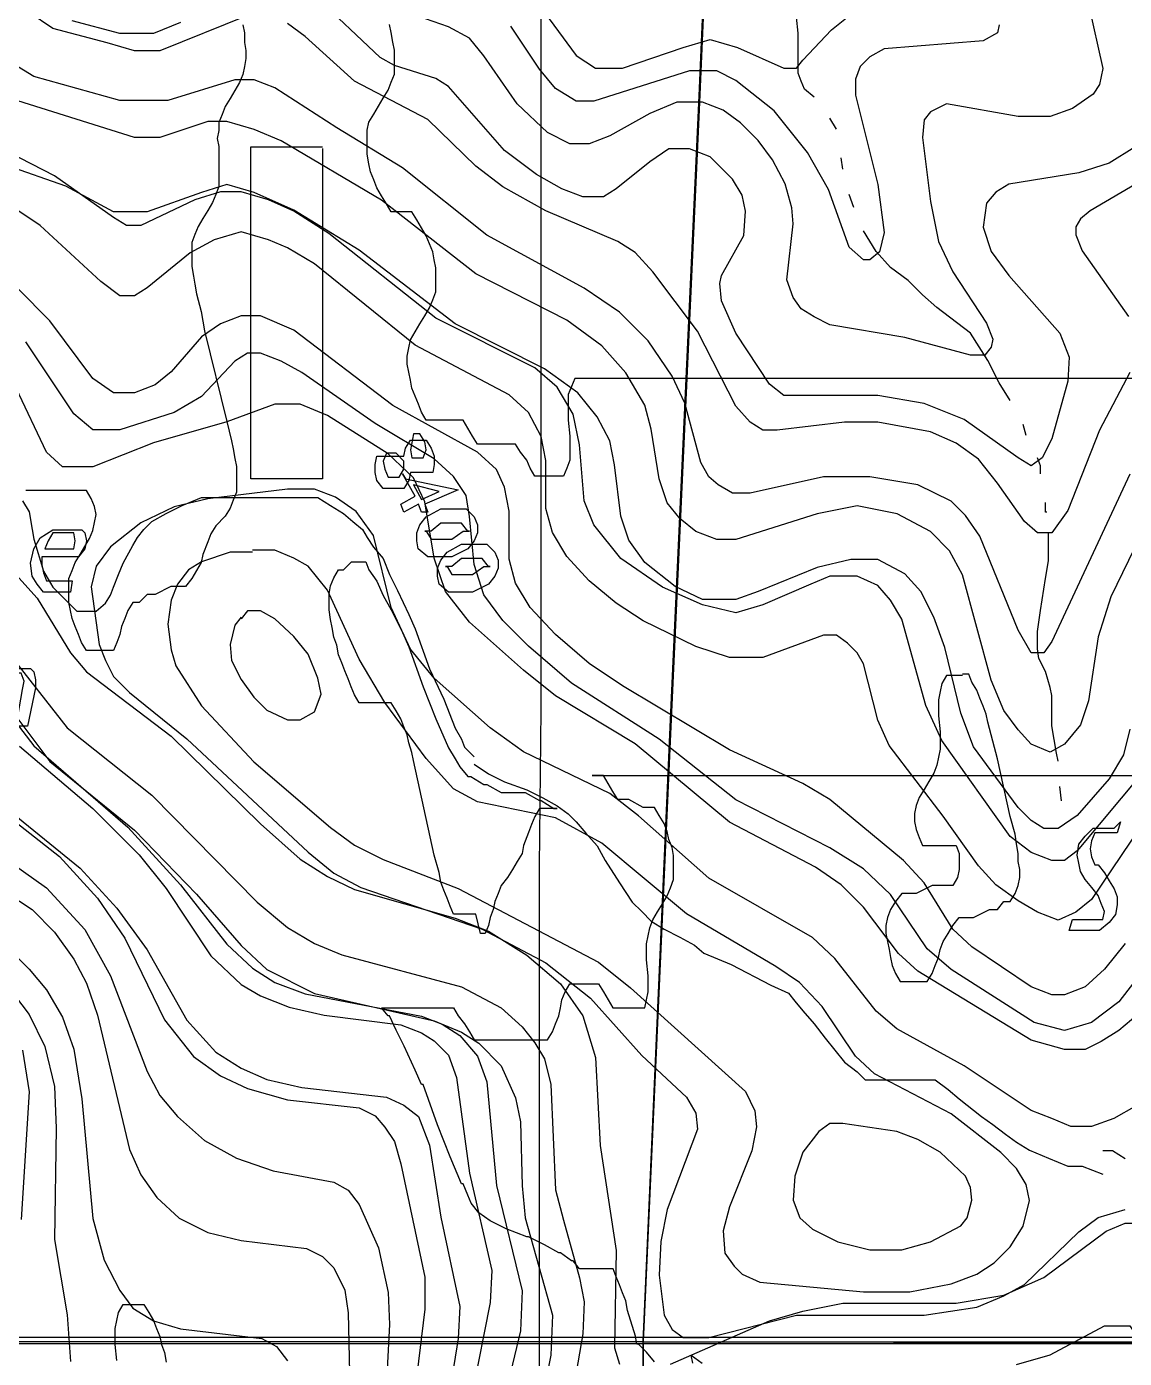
# Model space of a CAD drawing. Extents: x -0.82 to 6.83, y -0.63 to 7.9.
# Drawn here: x 0.6381 to 1.0008, y 4.7569 to 5.1969 of the extents above; entities that cross this region are included whole.
import ezdxf

# ---------------------------------------------------------------- set-up
doc = ezdxf.new("R2010")
doc.units = 0
for name, color, linetype in [('Elevations', 7, 'CONTINUOUS'), ('Grid', 7, 'CONTINUOUS'), ('Labels', 7, 'CONTINUOUS'), ('roads', 7, 'CONTINUOUS'), ('topo', 7, 'CONTINUOUS'), ('topo_grid', 7, 'CONTINUOUS'), ('water', 7, 'CONTINUOUS'), ('white', 7, 'CONTINUOUS')]:
    doc.layers.add(name, color=color, linetype=linetype)

msp = doc.modelspace()

# ---------------------------------------------------------------- linework, layer by layer
at = {"layer": 'Elevations', "color": 1}
for points in [[(0.764883, 5.057057), (0.765409, 5.054411), (0.766992, 5.054411), (0.7691, 5.054411), (0.770156, 5.057057), (0.76963, 5.059703), (0.768047, 5.062348), (0.765937, 5.062348)], [(0.770155, 5.060232), (0.771737, 5.057586), (0.77279, 5.05494), (0.77279, 5.052294), (0.772264, 5.049648), (0.771211, 5.049648), (0.769628, 5.049648), (0.768046, 5.049648), (0.764883, 5.049648), (0.764357, 5.047003), (0.762774, 5.044357), (0.760139, 5.044357), (0.75803, 5.044357), (0.755922, 5.044357), (0.753813, 5.047003), (0.753286, 5.049648), (0.753286, 5.052294), (0.753813, 5.05494), (0.754866, 5.05494), (0.756975, 5.05494), (0.758557, 5.05494), (0.760666, 5.05494), (0.762774, 5.05494), (0.763301, 5.057586), (0.764883, 5.060232), (0.766465, 5.060232), (0.768574, 5.060232)], [(0.760138, 5.055998), (0.758029, 5.055998), (0.756974, 5.055998), (0.755918, 5.053353), (0.756445, 5.050707), (0.757498, 5.048061), (0.758551, 5.048061), (0.760133, 5.048061), (0.761189, 5.048061), (0.762771, 5.050707), (0.762771, 5.053353)], [(0.763301, 5.047558), (0.7807, 5.043854), (0.7807, 5.043854), (0.769628, 5.039091), (0.770681, 5.036446), (0.768572, 5.036446), (0.767519, 5.039091), (0.762774, 5.036446), (0.761718, 5.039091), (0.766464, 5.041737), (0.762246, 5.049146)], [(0.765937, 5.045468), (0.768572, 5.040705), (0.774372, 5.043351)], [(0.783336, 5.037557), (0.785971, 5.034911), (0.787027, 5.032265), (0.787027, 5.029619), (0.785971, 5.026974), (0.783863, 5.024328), (0.778589, 5.021682), (0.774371, 5.021682), (0.77068, 5.021682), (0.767517, 5.024328), (0.766991, 5.026974), (0.766991, 5.029619), (0.768044, 5.032265), (0.770153, 5.034911), (0.774899, 5.037557), (0.779644, 5.037557)], [(0.771737, 5.027529), (0.7749, 5.027529), (0.778591, 5.027529), (0.782282, 5.030175), (0.783335, 5.030175), (0.783861, 5.030175), (0.784388, 5.030175), (0.783861, 5.030175), (0.781753, 5.032821), (0.778591, 5.032821), (0.7749, 5.032821), (0.771737, 5.030175), (0.770681, 5.030175), (0.769628, 5.030175), (0.769628, 5.030175), (0.770155, 5.030175)], [(0.79019, 5.025942), (0.792828, 5.023296), (0.793881, 5.02065), (0.793881, 5.018004), (0.792828, 5.015358), (0.790719, 5.012713), (0.785446, 5.010067), (0.781228, 5.010067), (0.777538, 5.010067), (0.774374, 5.012713), (0.773848, 5.015358), (0.773848, 5.018004), (0.774901, 5.02065), (0.77701, 5.023296), (0.781756, 5.025942), (0.7865, 5.025942)], [(0.778591, 5.01594), (0.781754, 5.01594), (0.785445, 5.01594), (0.789136, 5.018586), (0.790189, 5.018586), (0.790715, 5.018586), (0.791242, 5.018586), (0.790715, 5.018586), (0.788607, 5.021232), (0.785445, 5.021232), (0.781754, 5.021232), (0.778591, 5.018586), (0.777535, 5.018586), (0.776482, 5.018586), (0.776482, 5.018586), (0.777009, 5.018586)]]:
    msp.add_lwpolyline(points, close=True, dxfattribs=at)
at = {"layer": 'Grid', "color": 1}
for points in [[(0.841862, 4.762337), (0.850825, 4.967945), (0.860316, 5.174108), (0.869279, 5.379743), (0.878242, 5.585879), (1.086508, 5.582175), (1.295302, 5.578471), (1.503572, 5.575296), (1.712366, 5.571592), (1.700767, 5.369133), (1.68969, 5.166674), (1.678618, 4.964214), (1.667546, 4.761755), (1.460861, 4.761755), (1.254704, 4.761755), (1.048547, 4.761755)], [(0.841862, 4.762337), (0.635705, 4.762337), (0.429021, 4.762337), (0.222336, 4.762337), (0.015652, 4.762337), (0.024087, 4.966913), (0.031996, 5.172018), (0.039905, 5.376594), (0.048341, 5.58117), (0.255552, 5.58117), (0.463291, 5.58117), (0.670503, 5.58117), (0.878242, 5.58117), (0.869279, 5.375033), (0.860316, 5.169399), (0.850825, 4.963235)], [(0.839226, 3.927683), (0.632542, 3.927683), (0.426384, 3.927683), (0.2197, 3.927683), (0.013015, 3.927683), (0.01407, 4.134375), (0.015652, 4.341041), (0.015652, 4.548792), (0.015652, 4.761808), (0.222336, 4.761808), (0.429021, 4.761808), (0.635705, 4.761808), (0.841862, 4.761808), (0.841862, 4.548263), (0.841336, 4.340539), (0.840283, 4.133846)], [(0.839226, 3.927683), (0.840279, 4.134375), (0.841335, 4.341068), (0.841861, 4.548792), (0.841861, 4.762337), (1.048545, 4.762337), (1.254703, 4.762337), (1.46086, 4.762337), (1.667545, 4.762337), (1.667016, 4.550909), (1.66649, 4.343158), (1.665436, 4.137021), (1.664381, 3.930858), (1.457697, 3.930858), (1.25154, 3.930858), (1.045382, 3.930858)]]:
    msp.add_lwpolyline(points, close=True, dxfattribs=at)
for points in [[(2.529613, 5.383394), (2.516432, 5.180405), (2.503779, 4.976888), (2.490597, 4.77337), (2.284967, 4.770725), (2.07881, 4.76755), (1.873176, 4.764375), (1.667546, 4.761729), (1.460861, 4.761729), (1.254704, 4.761729), (1.048547, 4.761729), (0.841862, 4.761729), (0.635705, 4.761729), (0.429021, 4.761729), (0.222336, 4.761729), (0.015652, 4.761729), (0.006688, 4.761729)], [(0.006687, 4.763898), (0.01565, 4.763898), (0.222334, 4.763898), (0.429019, 4.763898), (0.635703, 4.763898), (0.84186, 4.763898), (1.048549, 4.763898), (1.254707, 4.763898), (1.460864, 4.763898), (1.667548, 4.763898), (1.873178, 4.766544)]]:
    msp.add_lwpolyline(points, dxfattribs=at)
at = {"layer": 'Labels', "color": 6}
for points in [[(0.65732, 5.029646), (0.657852, 5.027), (0.65732, 5.024354), (0.655211, 5.021708), (0.652048, 5.021708), (0.64783, 5.021708), (0.645195, 5.021708), (0.643086, 5.021708), (0.643086, 5.019063), (0.643613, 5.016417), (0.644666, 5.013771), (0.646248, 5.013771), (0.648357, 5.013771), (0.650992, 5.013771), (0.653101, 5.013771), (0.652574, 5.010067), (0.649939, 5.010067), (0.647303, 5.010067), (0.643612, 5.010067), (0.641503, 5.012713), (0.639921, 5.015358), (0.639394, 5.019592), (0.64045, 5.024354), (0.642559, 5.028058), (0.646777, 5.030704), (0.650995, 5.030704), (0.654158, 5.030704), (0.656266, 5.030704)], [(0.644139, 5.024381), (0.647303, 5.024381), (0.649938, 5.024381), (0.652047, 5.024381), (0.653629, 5.024381), (0.654156, 5.027026), (0.653629, 5.029672), (0.650991, 5.029672), (0.648356, 5.029672), (0.646774, 5.029672), (0.645194, 5.027026)], [(0.640448, 4.983767), (0.640975, 4.981121), (0.640975, 4.978475), (0.638339, 4.965775), (0.634649, 4.965775), (0.636758, 4.977946), (0.637284, 4.980592), (0.636228, 4.983238), (0.633593, 4.983238), (0.630958, 4.983238), (0.628849, 4.980592), (0.626211, 4.965246), (0.622522, 4.965246), (0.625157, 4.981121), (0.625157, 4.981121), (0.624631, 4.984825), (0.628322, 4.984825), (0.628848, 4.98218), (0.628848, 4.98218), (0.631483, 4.984825), (0.635701, 4.984825), (0.63781, 4.984825), (0.639392, 4.984825)], [(0.999514, 4.934211), (0.998461, 4.930506), (0.996879, 4.930506), (0.99477, 4.930506), (0.992661, 4.930506), (0.991077, 4.930506), (0.990021, 4.927861), (0.989494, 4.925215), (0.990021, 4.922569), (0.991077, 4.919923), (0.992132, 4.919923), (0.994241, 4.917277), (0.995828, 4.914631), (0.997411, 4.911986), (0.998466, 4.90934), (0.998466, 4.906694), (0.99794, 4.903519), (0.995831, 4.900873), (0.992667, 4.898227), (0.988972, 4.898227), (0.985809, 4.898227), (0.982645, 4.898227), (0.983701, 4.901931), (0.986336, 4.901931), (0.989499, 4.901931), (0.991608, 4.901931), (0.992666, 4.901931), (0.993716, 4.901931), (0.994245, 4.904577), (0.993195, 4.907223), (0.992137, 4.909869), (0.990028, 4.912515), (0.987919, 4.915161), (0.986337, 4.917806), (0.985811, 4.920452), (0.985284, 4.923098), (0.985811, 4.926802), (0.987919, 4.929448), (0.990554, 4.932094), (0.993718, 4.932094), (0.997413, 4.932094)]]:
    msp.add_lwpolyline(points, close=True, dxfattribs=at)
at = {"layer": 'roads', "color": 7}
for points in [[(0.636759, 5.040282), (0.638868, 5.036578), (0.639923, 5.030757), (0.64045, 5.027582), (0.643614, 5.016999), (0.645194, 5.014353), (0.646776, 5.011707), (0.649411, 5.009061), (0.652046, 5.006415), (0.654684, 5.00377), (0.656266, 5.00377), (0.661011, 5.00377), (0.664175, 5.006415), (0.665758, 5.009061), (0.666811, 5.011707), (0.668393, 5.01594), (0.669975, 5.019645), (0.673138, 5.025465), (0.67472, 5.028111), (0.676829, 5.030757), (0.679464, 5.033403), (0.684209, 5.036049), (0.689482, 5.038695), (0.695809, 5.04134), (0.703717, 5.04134), (0.712681, 5.04134), (0.71848, 5.04134), (0.725334, 5.04134), (0.73008, 5.04134), (0.734298, 5.04134), (0.738516, 5.038695), (0.742734, 5.036049), (0.745901, 5.033403), (0.749065, 5.030757), (0.750647, 5.028111), (0.752756, 5.024936), (0.755919, 5.021232), (0.758028, 5.01594), (0.760663, 5.010649), (0.764354, 5.002711), (0.766462, 4.997949), (0.771207, 4.98472), (0.775953, 4.974665), (0.779643, 4.96514), (0.781752, 4.961436), (0.782808, 4.95879), (0.785971, 4.955615)], [(0.785973, 4.953181), (0.790718, 4.950006), (0.795991, 4.94736), (0.803372, 4.944715), (0.808644, 4.942069), (0.81339, 4.939423), (0.81708, 4.936777), (0.819718, 4.934131), (0.822881, 4.930427), (0.826572, 4.926194), (0.829207, 4.921431), (0.833952, 4.914023), (0.83817, 4.907673), (0.841334, 4.904498), (0.844497, 4.901323), (0.848715, 4.898677), (0.853987, 4.896031), (0.858733, 4.893385), (0.861896, 4.89074), (0.870859, 4.887035), (0.884045, 4.880156), (0.889845, 4.87751), (0.891954, 4.874865), (0.894589, 4.87169), (0.89828, 4.867456), (0.90197, 4.862694), (0.908297, 4.854756), (0.912515, 4.851581), (0.91515, 4.848935), (0.919368, 4.848935), (0.922532, 4.848935), (0.927277, 4.848935), (0.93044, 4.848935), (0.933604, 4.848935), (0.93624, 4.848935), (0.938348, 4.848935), (0.942566, 4.84576), (0.946257, 4.842585), (0.953638, 4.836765), (0.957329, 4.834119), (0.961547, 4.830944), (0.965238, 4.828298), (0.969456, 4.825652), (0.975783, 4.823006), (0.982109, 4.82036), (0.986855, 4.82036), (0.993709, 4.817715)], [(0.993712, 4.825599), (0.996876, 4.825599), (1.001094, 4.822953)]]:
    msp.add_lwpolyline(points, dxfattribs=at)
at = {"layer": 'topo', "color": 2}
for points in [[(1.004255, 5.157069), (0.995819, 5.151778), (0.985801, 5.148603), (0.962603, 5.144898), (0.958384, 5.142253), (0.955221, 5.138548), (0.954168, 5.130611), (0.956803, 5.122673), (0.962603, 5.114736), (0.979475, 5.095686), (0.982638, 5.087748), (0.982112, 5.079811), (0.976839, 5.060761), (0.973676, 5.054411), (0.969985, 5.051765), (0.965767, 5.054411), (0.947841, 5.067111), (0.93466, 5.072403), (0.91937, 5.075048), (0.89248, 5.075048), (0.888262, 5.075048), (0.883517, 5.078753), (0.872445, 5.095686), (0.8677, 5.106269), (0.867171, 5.11209), (0.8677, 5.114736), (0.875081, 5.127965), (0.875608, 5.135903), (0.874555, 5.141194), (0.871391, 5.146486), (0.864005, 5.153894), (0.857156, 5.15654), (0.850296, 5.15654), (0.84397, 5.152307), (0.832897, 5.143311), (0.828679, 5.140665), (0.821825, 5.140665), (0.814971, 5.143311), (0.806535, 5.148073), (0.79599, 5.156011), (0.777537, 5.177178), (0.773319, 5.179823), (0.759611, 5.184057), (0.754866, 5.186703), (0.733249, 5.20734)], [(0.804952, 5.207525), (0.819715, 5.187417), (0.826042, 5.183184), (0.835005, 5.183184), (0.85504, 5.190063), (0.864003, 5.192709), (0.872967, 5.190063), (0.888261, 5.183184), (0.89248, 5.183184), (0.894588, 5.185829), (0.904078, 5.195884), (0.917787, 5.206996)], [(0.711104, 5.200593), (0.682106, 5.188951), (0.67367, 5.188951), (0.664707, 5.191597), (0.646776, 5.19636), (0.638868, 5.201651)], [(0.988967, 5.204244), (0.993712, 5.183078), (0.992656, 5.177786), (0.990548, 5.174611), (0.983694, 5.169849), (0.976313, 5.167203), (0.965769, 5.167203), (0.942043, 5.171436), (0.93677, 5.16879), (0.934661, 5.166144), (0.934135, 5.160324), (0.936773, 5.139157), (0.939408, 5.125928), (0.944153, 5.115874), (0.955225, 5.09894), (0.957333, 5.093649), (0.956807, 5.091003), (0.954698, 5.088357), (0.949952, 5.088357), (0.928335, 5.094178), (0.903554, 5.098411), (0.898282, 5.101057), (0.894064, 5.103703), (0.891429, 5.107407), (0.88932, 5.113228), (0.891429, 5.131749), (0.890902, 5.13704), (0.888794, 5.144978), (0.884576, 5.152915), (0.87983, 5.159265), (0.874031, 5.165086), (0.86823, 5.169319), (0.861377, 5.171965), (0.852936, 5.171965), (0.843973, 5.168261), (0.830792, 5.160853), (0.823938, 5.158207), (0.817611, 5.158207), (0.81023, 5.161911), (0.800212, 5.171436), (0.78914, 5.187311), (0.784395, 5.193132), (0.77754, 5.196836), (0.76225, 5.202128)], [(0.688959, 5.198344), (0.679996, 5.19464), (0.668919, 5.19464), (0.653102, 5.198873)], [(1.002674, 5.082589), (0.992656, 5.063539), (0.982111, 5.037081), (0.976838, 5.029672), (0.972093, 5.029672), (0.967875, 5.033376), (0.958912, 5.046076), (0.952585, 5.054014), (0.945204, 5.059306), (0.936768, 5.06301), (0.919369, 5.066185), (0.908297, 5.066185), (0.886152, 5.063539), (0.881409, 5.063539), (0.877191, 5.066185), (0.872446, 5.071476), (0.859792, 5.096347), (0.845025, 5.115926), (0.839225, 5.122276), (0.833425, 5.125981), (0.809699, 5.136035), (0.795464, 5.143972), (0.7865, 5.150851), (0.770683, 5.166197), (0.74643, 5.178897), (0.730085, 5.193714), (0.724286, 5.197947)], [(0.959441, 5.19755), (0.958914, 5.194905), (0.954169, 5.192259), (0.92148, 5.189613), (0.916735, 5.186967), (0.913571, 5.183792), (0.911989, 5.179559), (0.911989, 5.174267), (0.91937, 5.14474), (0.921479, 5.128865), (0.919897, 5.122515), (0.916734, 5.119869), (0.914625, 5.119869), (0.90988, 5.124102), (0.903025, 5.143152), (0.896171, 5.155323), (0.885099, 5.169081), (0.872445, 5.179135), (0.866118, 5.18231), (0.857156, 5.18231), (0.825517, 5.172256), (0.819717, 5.172256), (0.812863, 5.17649), (0.807591, 5.18284), (0.7981, 5.197127)], [(1.002678, 5.049093), (0.976843, 4.993742), (0.974205, 4.990038), (0.972096, 4.990038), (0.969987, 4.990038), (0.965769, 4.997446), (0.953116, 5.028535), (0.94837, 5.035414), (0.943625, 5.040176), (0.932553, 5.045468), (0.916736, 5.048114), (0.901446, 5.048114), (0.877192, 5.042822), (0.871391, 5.042822), (0.866645, 5.045468), (0.863482, 5.048114), (0.860847, 5.052876), (0.855574, 5.072455), (0.851352, 5.081451), (0.843443, 5.093093), (0.833953, 5.102618), (0.822353, 5.110555), (0.790192, 5.128018), (0.762247, 5.150243), (0.74063, 5.163472), (0.720068, 5.176701), (0.713214, 5.179347), (0.706886, 5.179347), (0.684741, 5.172468), (0.675778, 5.172468), (0.66892, 5.172468), (0.640448, 5.180405), (0.633594, 5.184639)], [(1.015857, 5.048616), (0.996349, 5.008532), (0.992131, 4.995303), (0.988968, 4.974136), (0.986333, 4.966199), (0.98106, 4.959849), (0.976315, 4.957203), (0.969988, 4.959849), (0.96577, 4.964611), (0.961025, 4.970961), (0.956807, 4.981015), (0.947316, 5.015808), (0.943099, 5.023746), (0.936772, 5.030096), (0.925699, 5.035916), (0.912518, 5.038562), (0.899337, 5.035916), (0.872448, 5.02745), (0.866119, 5.02745), (0.859265, 5.030096), (0.853988, 5.034329), (0.84977, 5.039621), (0.847135, 5.047558), (0.844497, 5.063962), (0.842388, 5.0719), (0.836061, 5.082483), (0.828153, 5.091479), (0.816553, 5.099946), (0.7865, 5.115291), (0.755393, 5.139633), (0.722176, 5.159212), (0.713213, 5.162916), (0.70425, 5.165562), (0.697923, 5.165562), (0.682106, 5.160271), (0.67367, 5.160271), (0.635177, 5.172441)], [(1.014277, 4.959399), (0.985279, 4.92458), (0.981061, 4.921405), (0.976843, 4.921405), (0.969989, 4.924051), (0.963134, 4.929342), (0.940463, 4.960986), (0.93519, 4.972628), (0.927282, 5.001097), (0.923591, 5.007447), (0.919373, 5.01221), (0.912519, 5.015385), (0.903554, 5.015385), (0.897227, 5.012739), (0.881409, 5.00586), (0.872446, 5.003214), (0.861374, 5.00586), (0.848189, 5.011681), (0.83448, 5.021206), (0.825517, 5.032318), (0.822354, 5.040256), (0.820772, 5.058776), (0.818663, 5.068831), (0.81339, 5.077826), (0.806009, 5.084176), (0.77332, 5.100581), (0.737994, 5.128547), (0.726395, 5.135955), (0.717959, 5.13966), (0.708996, 5.142305), (0.702142, 5.142305), (0.693706, 5.13966), (0.675779, 5.131193), (0.671034, 5.131193), (0.666816, 5.133839), (0.647304, 5.147597), (0.620414, 5.161355)], [(1.006368, 4.932888), (0.990023, 4.908546), (0.984751, 4.904313), (0.978951, 4.901667), (0.972097, 4.904313), (0.96577, 4.908017), (0.958388, 4.913309), (0.952589, 4.919659), (0.940989, 4.936063), (0.923063, 4.959346), (0.919372, 4.967813), (0.914627, 4.986334), (0.912518, 4.990038), (0.909354, 4.993213), (0.905664, 4.995859), (0.901444, 4.995859), (0.881409, 4.98845), (0.870336, 4.98845), (0.859264, 4.992154), (0.841861, 5.000621), (0.832897, 5.006442), (0.823934, 5.01385), (0.816553, 5.021788), (0.811808, 5.029725), (0.809699, 5.037663), (0.809699, 5.053538), (0.808117, 5.061475), (0.803899, 5.069413), (0.797572, 5.075234), (0.766465, 5.091638), (0.733248, 5.118519), (0.724285, 5.123811), (0.717958, 5.126457), (0.708995, 5.129103), (0.700032, 5.126457), (0.692123, 5.122224), (0.677887, 5.110582), (0.67367, 5.107936), (0.66892, 5.107936), (0.662593, 5.112699), (0.642558, 5.131219), (0.616195, 5.148682)], [(1.002677, 4.964796), (1.000568, 4.95633), (0.995823, 4.948392), (0.985278, 4.936221), (0.978951, 4.931988), (0.974204, 4.931988), (0.969986, 4.934634), (0.965768, 4.938867), (0.951005, 4.958976), (0.946787, 4.970088), (0.941515, 4.991784), (0.937824, 5.001838), (0.933606, 5.010305), (0.928334, 5.016126), (0.91937, 5.020888), (0.910407, 5.020888), (0.899335, 5.018242), (0.879827, 5.010305), (0.872446, 5.007659), (0.861373, 5.007659), (0.852406, 5.011892), (0.842388, 5.01983), (0.837116, 5.027238), (0.834481, 5.035176), (0.832372, 5.052109), (0.83079, 5.060046), (0.826572, 5.067984), (0.820245, 5.075921), (0.809173, 5.083859), (0.779647, 5.098676), (0.748012, 5.123017), (0.726395, 5.136246), (0.713214, 5.142067), (0.704251, 5.144713), (0.695815, 5.142067), (0.677889, 5.135717), (0.672088, 5.135717), (0.666816, 5.135717), (0.650994, 5.144184), (0.631486, 5.151063)], [(1.004784, 5.145031), (0.989494, 5.136035), (0.986331, 5.133389), (0.984749, 5.130743), (0.984749, 5.128097), (0.986858, 5.122806), (1.002148, 5.10111)], [(1.001094, 4.893915), (0.99424, 4.885448), (0.987913, 4.879627), (0.981059, 4.876981), (0.976841, 4.876981), (0.969987, 4.879627), (0.950479, 4.892856), (0.944152, 4.898677), (0.934662, 4.914023), (0.927807, 4.921431), (0.903553, 4.94154), (0.894591, 4.946831), (0.870338, 4.957944), (0.835008, 4.97911), (0.823936, 4.986519), (0.812864, 4.996044), (0.804428, 5.00504), (0.799682, 5.012977), (0.797574, 5.020915), (0.797574, 5.03679), (0.795992, 5.044727), (0.793356, 5.050548), (0.787029, 5.056369), (0.759085, 5.071715), (0.726396, 5.096585), (0.715323, 5.101348), (0.708997, 5.101348), (0.702142, 5.098702), (0.695815, 5.094469), (0.685798, 5.082827), (0.680525, 5.078594), (0.673671, 5.075948), (0.666817, 5.075948), (0.659958, 5.08071), (0.645723, 5.09976), (0.635178, 5.110344)], [(1.011639, 4.891136), (0.998986, 4.874732), (0.990022, 4.867853), (0.981059, 4.865207), (0.971042, 4.867853), (0.943625, 4.885316), (0.935716, 4.892195), (0.92359, 4.910186), (0.914626, 4.918653), (0.903554, 4.925532), (0.872447, 4.941407), (0.847135, 4.961516), (0.818136, 4.980036), (0.8039, 4.992207), (0.795465, 5.000674), (0.789138, 5.009141), (0.785974, 5.019195), (0.784392, 5.03507), (0.783339, 5.041949), (0.779121, 5.048299), (0.772794, 5.05412), (0.753286, 5.065761), (0.729033, 5.082695), (0.722179, 5.086399), (0.715324, 5.089045), (0.711103, 5.089045), (0.706885, 5.086399), (0.695813, 5.074757), (0.68685, 5.069466), (0.668919, 5.063645), (0.664706, 5.063645), (0.659956, 5.063645), (0.653629, 5.068936), (0.637812, 5.092749)], [(1.005313, 4.870525), (0.998986, 4.865234), (0.993186, 4.86153), (0.987914, 4.858884), (0.98106, 4.858884), (0.969988, 4.862059), (0.932553, 4.884813), (0.926226, 4.890634), (0.914627, 4.90598), (0.907245, 4.913388), (0.898809, 4.919209), (0.870338, 4.934025), (0.839226, 4.959955), (0.812864, 4.97583), (0.802319, 4.984296), (0.784393, 5.000171), (0.776484, 5.010225), (0.772793, 5.021338), (0.76963, 5.039859), (0.765939, 5.047796), (0.757503, 5.055734), (0.737468, 5.068434), (0.728505, 5.072138), (0.720069, 5.072138), (0.704252, 5.066317), (0.679998, 5.059438), (0.659959, 5.0515), (0.653632, 5.0515), (0.649941, 5.0515), (0.644668, 5.056263), (0.634651, 5.07743)], [(1.004783, 4.840363), (0.997401, 4.83613), (0.99002, 4.833484), (0.983166, 4.833484), (0.976839, 4.83613), (0.969985, 4.838775), (0.94784, 4.853592), (0.925696, 4.865763), (0.918842, 4.871584), (0.905134, 4.889046), (0.897752, 4.895925), (0.863481, 4.915505), (0.840278, 4.936142), (0.830788, 4.94355), (0.802316, 4.957309), (0.791244, 4.965246), (0.772791, 4.98165), (0.764882, 4.991175), (0.758555, 5.004934), (0.752755, 5.028746), (0.746956, 5.036684), (0.740101, 5.041446), (0.733247, 5.044092), (0.724284, 5.044092), (0.697922, 5.040917), (0.68685, 5.038271), (0.675778, 5.03298), (0.66576, 5.025042), (0.66101, 5.018692), (0.659428, 5.011813), (0.662069, 4.992763), (0.664177, 4.987471), (0.666813, 4.98218), (0.672086, 4.976888), (0.691067, 4.961542), (0.731137, 4.924104), (0.739573, 4.917224), (0.748536, 4.912462), (0.788607, 4.898704), (0.809697, 4.887591), (0.82446, 4.875949), (0.841332, 4.856899), (0.856094, 4.843141), (0.859262, 4.837849), (0.859788, 4.832558), (0.849766, 4.806099), (0.847663, 4.795516), (0.847131, 4.784404), (0.848719, 4.771174), (0.851348, 4.766412), (0.855039, 4.763766), (0.86348, 4.763766), (0.892478, 4.771174), (0.934658, 4.771174), (0.952057, 4.77382), (0.96102, 4.777524), (0.967874, 4.781229), (0.9858, 4.798691), (0.992127, 4.803454), (1.00109, 4.806099)], [(0.712684, 5.023269), (0.705303, 5.023269), (0.695812, 5.020094), (0.691594, 5.017449), (0.687904, 5.012686), (0.685795, 5.007394), (0.68474, 4.999457), (0.685795, 4.99099), (0.687377, 4.985699), (0.695813, 4.972469), (0.713212, 4.953949), (0.73852, 4.932253), (0.746429, 4.926432), (0.755919, 4.921669), (0.7807, 4.912144), (0.827102, 4.887803), (0.837647, 4.879336), (0.875608, 4.845046), (0.878772, 4.838696), (0.879299, 4.833404), (0.877717, 4.825467), (0.870335, 4.806946), (0.868227, 4.799009), (0.868753, 4.7916), (0.871916, 4.787367), (0.874552, 4.784721), (0.880352, 4.782075), (0.914623, 4.7789), (0.929913, 4.7789), (0.943622, 4.781546), (0.952058, 4.784721), (0.957857, 4.788425), (0.96313, 4.793717), (0.967348, 4.800596), (0.969456, 4.809063), (0.968401, 4.814354), (0.965238, 4.819646), (0.959965, 4.824938), (0.943621, 4.837638), (0.918313, 4.850867), (0.911986, 4.856688), (0.900914, 4.873092), (0.893532, 4.881029), (0.885624, 4.886321), (0.856098, 4.903784), (0.828154, 4.927067), (0.812864, 4.935534), (0.787024, 4.940825), (0.779116, 4.945059), (0.770152, 4.955113), (0.756444, 4.973634), (0.748008, 4.987921), (0.737463, 5.010675), (0.731136, 5.018613), (0.726391, 5.021259), (0.720064, 5.023904), (0.712684, 5.023904), (0.712684, 5.023904), (0.712684, 5.023904)], [(0.632543, 5.018084), (0.641506, 5.008029), (0.652578, 4.990038), (0.65785, 4.983688), (0.685799, 4.962521), (0.715325, 4.933523), (0.728506, 4.921881), (0.737469, 4.91606), (0.746432, 4.911827), (0.779649, 4.902302), (0.790721, 4.898069), (0.803374, 4.890131), (0.814447, 4.880606), (0.821828, 4.870023), (0.826046, 4.856264), (0.827628, 4.827266), (0.8329, 4.792473), (0.832373, 4.7603), (0.833956, 4.755008)], [(0.708993, 5.001785), (0.706884, 4.999139), (0.705302, 4.992789), (0.705829, 4.987498), (0.708992, 4.981148), (0.71321, 4.975327), (0.717428, 4.971094), (0.724282, 4.967919), (0.7285, 4.967919), (0.733245, 4.970564), (0.735353, 4.976385), (0.734298, 4.981677), (0.731133, 4.989614), (0.726389, 4.995435), (0.720062, 5.001256), (0.715317, 5.003902), (0.711099, 5.003902), (0.70899, 5.001256), (0.708993, 5.001256), (0.708993, 5.001256)], [(0.632013, 4.990091), (0.651521, 4.96522), (0.67947, 4.942995), (0.714268, 4.907673), (0.724285, 4.899206), (0.733249, 4.893915), (0.742212, 4.89021), (0.781755, 4.879627), (0.794936, 4.872748), (0.801791, 4.866398), (0.806008, 4.861106), (0.809172, 4.855815), (0.811281, 4.847348), (0.812863, 4.812555), (0.815498, 4.802501), (0.82077, 4.783451), (0.822353, 4.775514), (0.821826, 4.76493), (0.818135, 4.743234)], [(0.622521, 4.982524), (0.640449, 4.95924), (0.671555, 4.932359), (0.688959, 4.913309), (0.704249, 4.893729), (0.712685, 4.885792), (0.720066, 4.881029), (0.730084, 4.877325), (0.768574, 4.869917), (0.775427, 4.867271), (0.781226, 4.863567), (0.787026, 4.856688), (0.790191, 4.848221), (0.793353, 4.813958), (0.801789, 4.779165), (0.801263, 4.765936), (0.795463, 4.741594)], [(0.627796, 4.977946), (0.645722, 4.954134), (0.673671, 4.93138), (0.694233, 4.910213), (0.708996, 4.89328), (0.717432, 4.885342), (0.73325, 4.877405), (0.772793, 4.868409), (0.781756, 4.864705), (0.787556, 4.861), (0.794937, 4.853592), (0.799682, 4.843009), (0.801264, 4.835071), (0.801791, 4.813905), (0.802847, 4.803321), (0.81181, 4.771174), (0.811283, 4.757945), (0.80601, 4.731064)], [(0.635705, 4.959214), (0.659958, 4.938576), (0.675253, 4.92323), (0.684215, 4.912118), (0.698979, 4.889893), (0.708997, 4.880368), (0.715324, 4.876664), (0.724814, 4.87296), (0.736413, 4.870314), (0.761721, 4.867139), (0.768575, 4.864493), (0.772793, 4.861847), (0.777538, 4.857085), (0.780174, 4.849676), (0.784392, 4.818032), (0.791773, 4.785885), (0.791246, 4.775302), (0.785447, 4.745774)], [(0.624631, 4.941725), (0.648884, 4.922675), (0.661538, 4.908916), (0.670501, 4.895687), (0.683687, 4.868779), (0.693177, 4.856608), (0.70214, 4.850258), (0.711103, 4.846025), (0.724285, 4.842321), (0.748011, 4.839675), (0.753283, 4.837029), (0.756447, 4.833325), (0.75961, 4.828563), (0.761719, 4.821154), (0.769628, 4.783716), (0.769628, 4.773132), (0.76699, 4.751436)], [(0.630431, 4.939502), (0.65574, 4.918865), (0.667867, 4.905636), (0.677888, 4.891877), (0.691069, 4.868594), (0.70056, 4.858011), (0.708995, 4.852719), (0.717431, 4.849015), (0.729031, 4.846369), (0.756975, 4.843194), (0.762774, 4.840548), (0.767519, 4.836844), (0.77121, 4.827319), (0.774902, 4.803506), (0.781229, 4.773979), (0.780702, 4.763396), (0.775956, 4.733868)], [(0.625163, 4.926141), (0.644671, 4.912383), (0.657323, 4.898624), (0.665764, 4.883278), (0.677891, 4.851634), (0.682109, 4.843697), (0.687908, 4.836818), (0.696871, 4.82888), (0.707416, 4.823059), (0.719543, 4.818826), (0.739578, 4.815122), (0.744323, 4.812476), (0.748014, 4.807713), (0.754341, 4.793426), (0.757504, 4.778609), (0.758031, 4.768026), (0.756449, 4.738498)], [(0.618833, 4.918918), (0.639923, 4.905159), (0.647305, 4.897751), (0.653631, 4.888755), (0.65785, 4.880818), (0.66154, 4.870234), (0.672089, 4.825943), (0.67578, 4.817476), (0.681053, 4.810068), (0.688434, 4.803189), (0.697924, 4.798426), (0.708997, 4.795781), (0.730614, 4.793135), (0.735886, 4.790489), (0.739577, 4.786785), (0.743268, 4.779376), (0.744321, 4.771968), (0.744848, 4.747097)], [(0.633595, 4.890793), (0.638867, 4.885501), (0.644667, 4.878622), (0.649939, 4.869626), (0.65363, 4.859043), (0.656265, 4.842638), (0.659957, 4.80311), (0.663647, 4.789351), (0.66892, 4.779297), (0.673138, 4.773476), (0.679992, 4.769243), (0.688954, 4.766597), (0.715848, 4.763422), (0.720595, 4.760776), (0.724284, 4.756014)], [(0.634122, 4.876902), (0.638867, 4.870552), (0.64414, 4.859969), (0.647303, 4.846739), (0.64783, 4.832981), (0.647303, 4.796098), (0.651521, 4.771227), (0.652577, 4.755881)], [(0.636759, 4.858672), (0.638868, 4.844914), (0.636232, 4.802739)], [(0.850828, 4.755008), (0.883522, 4.769296), (0.894594, 4.772471), (0.907775, 4.775117), (0.945209, 4.775117), (0.961027, 4.777763), (0.974208, 4.783583), (0.99477, 4.798929), (1.001097, 4.801575), (1.005315, 4.801575), (1.012169, 4.798929), (1.016387, 4.793108), (1.017969, 4.787288), (1.02166, 4.763475), (1.024823, 4.757654), (1.029568, 4.75395)], [(0.965242, 4.754876), (0.976314, 4.758051), (0.994241, 4.767576), (0.999513, 4.767576), (1.002677, 4.767576), (1.004786, 4.764401), (1.011113, 4.737493)]]:
    msp.add_lwpolyline(points, dxfattribs=at)
msp.add_lwpolyline([(0.905661, 4.834516), (0.903552, 4.834516), (0.899861, 4.83187), (0.894589, 4.824991), (0.891951, 4.817053), (0.891425, 4.809116), (0.893533, 4.803295), (0.897751, 4.799591), (0.906188, 4.795357), (0.916733, 4.792711), (0.927278, 4.792711), (0.936767, 4.795357), (0.946786, 4.800649), (0.948894, 4.803295), (0.950476, 4.809116), (0.949947, 4.813349), (0.948365, 4.817053), (0.939929, 4.824991), (0.932547, 4.829224), (0.925693, 4.83187), (0.907767, 4.834516), (0.905658, 4.834516), (0.905661, 4.834516)], close=True, dxfattribs=at)
at = {"layer": 'topo_grid', "color": 7}
msp.add_lwpolyline([(0.806528, 4.404859), (0.807054, 4.456532), (0.807054, 4.507676), (0.807054, 4.559349), (0.807054, 4.610996), (0.807054, 4.66214), (0.807581, 4.713813), (0.807581, 4.764957), (0.807581, 4.81663), (0.807581, 4.868303), (0.807581, 4.919447), (0.808107, 4.97112), (0.808107, 5.022264), (0.808107, 5.073937), (0.808107, 5.12561), (0.808107, 5.176754), (0.808107, 5.228427)], dxfattribs=at)
at = {"layer": 'water', "color": 4}
for points in [[(0.898279, 5.173579), (0.895115, 5.176225), (0.894062, 5.178871), (0.893006, 5.181517), (0.893006, 5.184163), (0.893006, 5.190513), (0.893006, 5.194746), (0.89248, 5.200038), (0.890898, 5.202683), (0.890371, 5.205858), (0.887208, 5.209033), (0.880354, 5.219088), (0.873499, 5.227025), (0.868754, 5.235492), (0.865591, 5.240254)], [(0.905661, 5.163049), (0.903552, 5.166726)], [(0.90777, 5.149846), (0.90777, 5.149846), (0.907244, 5.15355)], [(0.91146, 5.137199), (0.909878, 5.141432)], [(0.963132, 5.073408), (0.959441, 5.079229), (0.95575, 5.086637), (0.949951, 5.095633), (0.938878, 5.1041), (0.934133, 5.108333), (0.929388, 5.113095), (0.923588, 5.117329), (0.918843, 5.12262), (0.914625, 5.1295)], [(0.968404, 5.061793), (0.967351, 5.065497)], [(0.973149, 5.049146), (0.973149, 5.051791), (0.972096, 5.054437)], [(0.975258, 5.036499), (0.974731, 5.036499), (0.974731, 5.039674)], [(0.97895, 4.95424), (0.978421, 4.956885), (0.976839, 4.965881), (0.976839, 4.97276), (0.976839, 4.975935), (0.976312, 4.978581), (0.97473, 4.983873), (0.972621, 4.988106), (0.972095, 4.991281), (0.972095, 4.997102), (0.973148, 5.003981), (0.97473, 5.014565), (0.975786, 5.020385), (0.975786, 5.027265), (0.975786, 5.02991)], [(0.980004, 4.941063), (0.979477, 4.945826)]]:
    msp.add_lwpolyline(points, dxfattribs=at)
msp.add_lwpolyline([(0.981058, 4.932094)], close=True, dxfattribs=at)
at = {"layer": 'white', "color": 7}
for points in [[(0.709509, 5.197524), (0.710036, 5.194878), (0.710036, 5.191703), (0.710565, 5.189057), (0.710565, 5.186411), (0.710036, 5.183766), (0.709509, 5.18112), (0.708456, 5.178474), (0.706874, 5.175828), (0.705292, 5.173182), (0.70371, 5.170536), (0.702654, 5.167891), (0.701601, 5.165245), (0.701601, 5.162599), (0.701074, 5.159953), (0.701601, 5.157307), (0.701601, 5.152016), (0.701601, 5.14937), (0.701601, 5.146724), (0.701601, 5.144078), (0.700545, 5.141432), (0.699492, 5.138786), (0.69791, 5.136141), (0.696328, 5.133495), (0.694746, 5.130849), (0.693693, 5.128203), (0.692634, 5.125557), (0.692634, 5.122911), (0.692634, 5.120266), (0.692634, 5.11762), (0.693166, 5.114445), (0.693693, 5.111799), (0.694219, 5.108624), (0.695801, 5.102803), (0.696857, 5.096453), (0.704238, 5.066396), (0.70582, 5.060046), (0.706347, 5.057401), (0.706873, 5.054226), (0.7074, 5.05158), (0.7074, 5.048405), (0.7074, 5.045759), (0.7074, 5.043113), (0.706347, 5.040467), (0.705291, 5.037821), (0.703709, 5.035176), (0.700546, 5.032001), (0.698964, 5.029355), (0.697911, 5.026709), (0.696328, 5.022476), (0.695802, 5.01983), (0.69422, 5.017184), (0.692635, 5.014538), (0.690526, 5.011892), (0.687891, 5.011892), (0.685782, 5.011892), (0.680509, 5.009246), (0.677874, 5.009246), (0.675239, 5.006601), (0.67313, 5.006601), (0.671548, 5.003955), (0.670495, 5.001309), (0.669439, 4.998663), (0.668912, 4.996017), (0.667859, 4.993371), (0.666804, 4.990726), (0.665222, 4.990726), (0.663639, 4.990726), (0.661531, 4.990726), (0.659422, 4.990726), (0.65784, 4.990726), (0.656257, 4.993371), (0.655204, 4.996017), (0.654149, 4.998663), (0.653096, 5.001309), (0.652569, 5.003955), (0.652043, 5.006601), (0.652043, 5.009246), (0.652043, 5.011892), (0.652043, 5.014538), (0.653098, 5.017184), (0.654151, 5.01983), (0.655734, 5.022476), (0.657316, 5.025121), (0.658898, 5.027767), (0.659951, 5.030413), (0.660478, 5.033059), (0.661004, 5.035705), (0.660478, 5.038351), (0.659424, 5.040996), (0.657842, 5.043642), (0.65626, 5.043642), (0.654151, 5.043642), (0.651516, 5.043642), (0.648881, 5.043642), (0.643081, 5.043642), (0.640446, 5.043642), (0.63781, 5.043642)], [(1.103378, 5.080684), (0.82499, 5.080684), (0.822881, 5.080684), (0.821301, 5.080684), (0.819193, 5.080684), (0.818137, 5.078038), (0.817084, 5.075392), (0.817084, 5.072746), (0.817084, 5.070101), (0.817084, 5.066926), (0.81761, 5.061634), (0.81761, 5.058988), (0.81761, 5.056342), (0.81761, 5.053696), (0.816555, 5.051051), (0.815502, 5.048405), (0.81339, 5.048405), (0.811808, 5.048405), (0.809699, 5.048405), (0.808117, 5.048405), (0.806008, 5.048405), (0.804426, 5.051051), (0.803373, 5.053696), (0.801264, 5.056342), (0.799682, 5.058988), (0.797573, 5.058988), (0.795465, 5.058988), (0.793356, 5.058988), (0.791247, 5.058988), (0.789139, 5.058988), (0.78703, 5.058988), (0.785448, 5.061634), (0.783865, 5.06428), (0.782283, 5.066926), (0.780701, 5.066926), (0.778592, 5.066926), (0.776484, 5.066926), (0.774375, 5.066926), (0.772266, 5.066926), (0.770157, 5.066926), (0.768575, 5.069571), (0.767519, 5.072217), (0.766466, 5.074863), (0.765411, 5.077509), (0.764884, 5.080155), (0.764358, 5.082801), (0.763831, 5.085446), (0.763831, 5.088092), (0.764358, 5.090738), (0.764884, 5.093384), (0.766466, 5.09603), (0.768049, 5.098676), (0.769631, 5.101321), (0.771213, 5.103967), (0.772269, 5.106613), (0.773322, 5.109259), (0.773322, 5.111905), (0.773322, 5.114551), (0.773322, 5.117196), (0.772795, 5.119842), (0.772269, 5.122488), (0.771213, 5.125134), (0.77016, 5.12778), (0.768578, 5.130426), (0.766996, 5.133071), (0.765413, 5.135717), (0.763305, 5.135717), (0.760667, 5.135717), (0.758558, 5.135717), (0.756978, 5.138363), (0.755396, 5.141009), (0.753814, 5.143655), (0.752761, 5.146301), (0.751703, 5.148946), (0.751176, 5.151592), (0.75065, 5.154767), (0.75065, 5.157413), (0.75065, 5.160059), (0.75065, 5.162705), (0.751176, 5.165351), (0.752764, 5.167996), (0.754346, 5.170642), (0.755925, 5.173288), (0.757508, 5.175934), (0.758561, 5.17858), (0.759616, 5.181226), (0.759616, 5.183871), (0.759616, 5.186517), (0.759616, 5.189163), (0.75909, 5.191809), (0.758563, 5.194984), (0.758037, 5.19763)], [(0.735884, 5.156646), (0.735884, 5.047505), (0.712158, 5.047505), (0.712158, 5.157175), (0.735884, 5.157175), (0.735884, 5.157175)], [(0.947314, 4.982471), (0.945732, 4.982471), (0.943623, 4.982471), (0.942041, 4.982471), (0.940459, 4.979825), (0.939932, 4.977179), (0.939406, 4.974533), (0.939406, 4.971887), (0.939406, 4.969241), (0.939932, 4.96395), (0.939932, 4.960775), (0.939932, 4.958129), (0.939406, 4.955483), (0.938879, 4.952837), (0.937823, 4.950191), (0.936241, 4.947546), (0.934659, 4.9449), (0.933077, 4.942254), (0.932024, 4.939608), (0.931497, 4.936962), (0.931497, 4.934316), (0.932024, 4.931671), (0.933077, 4.929025), (0.934132, 4.926379), (0.936241, 4.926379), (0.93835, 4.926379), (0.939932, 4.926379), (0.942041, 4.926379), (0.943623, 4.926379), (0.945205, 4.926379), (0.946258, 4.923733), (0.946258, 4.921087), (0.946258, 4.918441), (0.945732, 4.915796), (0.944149, 4.91315), (0.942041, 4.91315), (0.939932, 4.91315), (0.937294, 4.91315), (0.932022, 4.910504), (0.929387, 4.910504), (0.927278, 4.910504), (0.925169, 4.907858), (0.923587, 4.905212), (0.922531, 4.902566), (0.922005, 4.899921), (0.922005, 4.897275), (0.922531, 4.894629), (0.923061, 4.891983), (0.923587, 4.889337), (0.924114, 4.886691), (0.925167, 4.884046), (0.926749, 4.8814), (0.928331, 4.8814), (0.929913, 4.8814), (0.932022, 4.8814), (0.934133, 4.8814), (0.935713, 4.8814), (0.937295, 4.884046), (0.938348, 4.886691), (0.939404, 4.889337), (0.93993, 4.891983), (0.940983, 4.894629), (0.942566, 4.897275), (0.944148, 4.899921), (0.946257, 4.902566), (0.948365, 4.902566), (0.951001, 4.902566), (0.956274, 4.905212), (0.958909, 4.905212), (0.961018, 4.907858), (0.963126, 4.907858), (0.964709, 4.910504), (0.965762, 4.91315), (0.966288, 4.915796), (0.966288, 4.918441), (0.965762, 4.921087), (0.965762, 4.923733), (0.965235, 4.926908), (0.964709, 4.930083), (0.963126, 4.935904), (0.958908, 4.954954), (0.957326, 4.960775), (0.955744, 4.967125), (0.955218, 4.969771), (0.954162, 4.972416), (0.953109, 4.975062), (0.952053, 4.977708), (0.950471, 4.980354), (0.949415, 4.983), (0.947314, 4.983), (0.947314, 4.983)], [(0.845554, 4.755776), (0.842919, 4.758951), (0.840281, 4.761596), (0.839755, 4.761596), (0.839228, 4.764242), (0.836593, 4.772709), (0.836066, 4.775884), (0.835011, 4.77853), (0.833958, 4.781176), (0.832905, 4.783821), (0.831849, 4.786467), (0.82974, 4.786467), (0.827631, 4.786467), (0.825523, 4.786467), (0.822888, 4.786467), (0.820779, 4.786467), (0.81867, 4.789113), (0.818144, 4.789113), (0.814453, 4.791759), (0.813926, 4.791759), (0.809181, 4.794405), (0.803908, 4.797051), (0.803381, 4.797051), (0.796527, 4.799696), (0.791255, 4.802342), (0.787564, 4.804988), (0.784929, 4.808163), (0.783873, 4.810809), (0.782291, 4.814513), (0.781765, 4.814513), (0.778074, 4.823509), (0.773857, 4.834092), (0.76911, 4.847321), (0.768584, 4.847321), (0.766475, 4.852084), (0.762785, 4.860021), (0.760147, 4.865313), (0.758038, 4.870076), (0.758038, 4.870076), (0.757502, 4.870076), (0.755393, 4.872721), (0.756976, 4.872721), (0.759611, 4.872721), (0.762775, 4.872721), (0.765938, 4.872721), (0.768573, 4.872721), (0.771737, 4.872721), (0.774372, 4.872721), (0.776481, 4.872721), (0.779116, 4.872721), (0.780698, 4.870076), (0.782807, 4.86743), (0.784389, 4.864784), (0.785972, 4.862138), (0.787554, 4.862138), (0.790192, 4.862138), (0.7923, 4.862138), (0.794938, 4.862138), (0.797573, 4.862138), (0.800209, 4.862138), (0.802844, 4.862138), (0.805482, 4.862138), (0.808117, 4.862138), (0.810226, 4.862138), (0.811808, 4.864784), (0.812864, 4.86743), (0.813917, 4.870076), (0.814443, 4.872721), (0.81497, 4.875367), (0.816023, 4.878013), (0.817605, 4.880659), (0.819714, 4.880659), (0.821823, 4.880659), (0.823405, 4.880659), (0.825513, 4.880659), (0.827096, 4.880659), (0.828678, 4.878013), (0.83026, 4.875367), (0.831842, 4.872721), (0.833425, 4.872721), (0.835533, 4.872721), (0.837115, 4.872721), (0.839224, 4.872721), (0.840806, 4.872721), (0.842389, 4.872721), (0.842915, 4.875367), (0.843444, 4.878013), (0.843444, 4.880659), (0.843444, 4.883305), (0.842915, 4.888596), (0.842915, 4.891242), (0.842915, 4.893888), (0.843444, 4.896534), (0.843971, 4.89918), (0.845024, 4.901826), (0.846606, 4.904471), (0.848188, 4.907117), (0.849768, 4.909763), (0.850824, 4.912409), (0.851877, 4.915055), (0.851877, 4.917701), (0.851877, 4.920346), (0.851877, 4.922992), (0.85135, 4.925638), (0.850297, 4.928284), (0.849768, 4.93093), (0.848715, 4.933576), (0.847133, 4.936221), (0.84555, 4.938867), (0.843971, 4.938867), (0.841862, 4.938867), (0.837117, 4.941513), (0.835008, 4.941513), (0.833426, 4.941513), (0.831844, 4.944159), (0.830262, 4.946805), (0.828682, 4.949451), (0.8271, 4.949451), (0.824991, 4.949451), (1.103385, 4.949451)], [(0.667859, 4.756173), (0.667332, 4.761464), (0.667332, 4.76411), (0.667332, 4.766756), (0.667859, 4.769402), (0.668385, 4.772048), (0.669967, 4.774693), (0.67155, 4.774693), (0.673132, 4.774693), (0.67524, 4.774693), (0.676823, 4.774693), (0.678405, 4.772048), (0.679984, 4.769402), (0.68104, 4.766756), (0.682093, 4.76411), (0.68262, 4.761464), (0.683675, 4.758818), (0.684202, 4.755643)], [(0.858188, 4.755246), (0.857662, 4.757892), (0.857662, 4.757892), (0.861352, 4.755246)]]:
    msp.add_lwpolyline(points, dxfattribs=at)
msp.add_lwpolyline([(0.7865, 4.903625), (0.784391, 4.903625), (0.782282, 4.903625), (0.7807, 4.903625), (0.779118, 4.903625), (0.778062, 4.906271), (0.777009, 4.908916), (0.775954, 4.911562), (0.774901, 4.914208), (0.774374, 4.917383), (0.772792, 4.923204), (0.768047, 4.9449), (0.765938, 4.954425), (0.765412, 4.957071), (0.764356, 4.960246), (0.763829, 4.962891), (0.762774, 4.965537), (0.761721, 4.968183), (0.760138, 4.970829), (0.758556, 4.973475), (0.756447, 4.973475), (0.754339, 4.973475), (0.75223, 4.973475), (0.750121, 4.973475), (0.748013, 4.973475), (0.74643, 4.976121), (0.745375, 4.978766), (0.744322, 4.981412), (0.743269, 4.984058), (0.742213, 4.986704), (0.74116, 4.98935), (0.740631, 4.992525), (0.739578, 4.995171), (0.739051, 4.998346), (0.738525, 5.000991), (0.737998, 5.004166), (0.737998, 5.006812), (0.737998, 5.009458), (0.738525, 5.012104), (0.739578, 5.01475), (0.74116, 5.017396), (0.742742, 5.017396), (0.745377, 5.020041), (0.748013, 5.020041), (0.750121, 5.020041), (0.751177, 5.017396), (0.753812, 5.013691), (0.755921, 5.008929), (0.758556, 5.004166), (0.758556, 5.004166), (0.762247, 4.996758), (0.764356, 4.991996), (0.769101, 4.978766), (0.773319, 4.968183), (0.777537, 4.958658), (0.779646, 4.954954), (0.779646, 4.954954), (0.781228, 4.952308), (0.781228, 4.952308), (0.783863, 4.949133), (0.78439, 4.949133), (0.78439, 4.949133), (0.784916, 4.949133), (0.784916, 4.949133), (0.789134, 4.946487), (0.789661, 4.946487), (0.790187, 4.946487), (0.794932, 4.943841), (0.795459, 4.943841), (0.802314, 4.943841), (0.80284, 4.943841), (0.807585, 4.941196), (0.808112, 4.941196), (0.81233, 4.93855), (0.813386, 4.93855), (0.81233, 4.93855), (0.809695, 4.93855), (0.807586, 4.93855), (0.806004, 4.935904), (0.804951, 4.933258), (0.803895, 4.930612), (0.802313, 4.926379), (0.801784, 4.923733), (0.800202, 4.921087), (0.798619, 4.918441), (0.797037, 4.915796), (0.794928, 4.91315), (0.793875, 4.910504), (0.79282, 4.907858), (0.792293, 4.905212), (0.79124, 4.902566), (0.790714, 4.899921), (0.789658, 4.897275), (0.788076, 4.897275), (0.786499, 4.903625)], close=True, dxfattribs=at)

doc.saveas('drawing.dxf')
